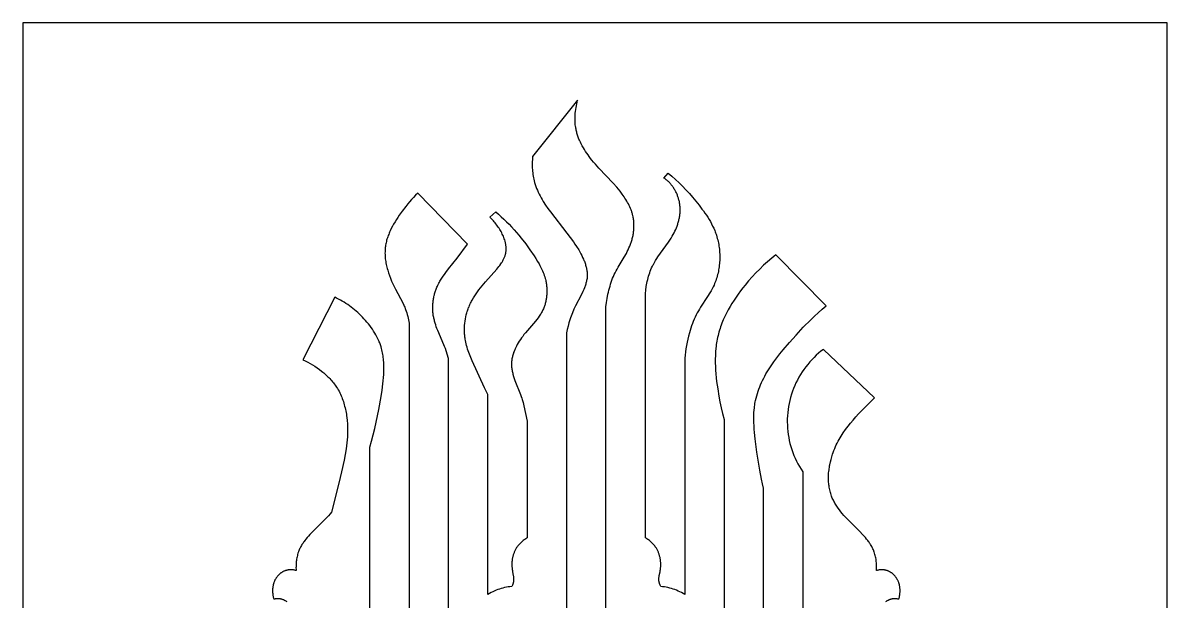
# Model space of a CAD drawing. Header units: millimetres. Extents: x 2992 to 3992, y 321 to 2321.
# Drawn here: x 2992 to 3992, y 1815 to 2321 of the extents above; entities that cross this region are included whole.
import ezdxf

# ---------------------------------------------------------------- set-up
doc = ezdxf.new("R2010")
doc.units = ezdxf.units.MM
doc.layers.add('Layer 05', color=12, linetype='Continuous', true_color=0xde0000)

msp = doc.modelspace()

# ---------------------------------------------------------------- linework, layer by layer
at = {"layer": 'Layer 05'}
msp.add_lwpolyline([(2992.1, 320.6), (3992.1, 320.6), (3992.1, 2320.6), (2992.1, 2320.6)], close=True, dxfattribs=at)
for points in [[(3476.9, 2252.8), (3437.6, 2203.5)], [(3501.7, 2072.2), (3502.2, 2075.9), (3502.8, 2079.5), (3503.4, 2083.1), (3503.8, 2084.9), (3504.2, 2086.7), (3504.7, 2088.5), (3505.2, 2090.2), (3505.7, 2092), (3506.2, 2093.7), (3506.9, 2095.4), (3507.5, 2097.1), (3508.2, 2098.8), (3508.9, 2100.4), (3509.7, 2102), (3510.5, 2103.6), (3511.4, 2105.1), (3512.2, 2106.7), (3517.7, 2115.7), (3519.5, 2118.8), (3520.3, 2120.4), (3521.1, 2122), (3521.8, 2123.6), (3522.5, 2125.2), (3522.9, 2126), (3523.2, 2126.9), (3523.5, 2127.7), (3523.8, 2128.5), (3524, 2129.4), (3524.3, 2130.2), (3524.5, 2131.1), (3524.7, 2131.9), (3524.9, 2132.8), (3525.1, 2133.6), (3525.3, 2134.5), (3525.5, 2135.4), (3525.6, 2136.2), (3525.7, 2137.1), (3525.8, 2138), (3525.9, 2138.8), (3526, 2139.7), (3526.1, 2140.6), (3526.1, 2141.5), (3526.1, 2142.4), (3526.1, 2143.2), (3526.1, 2144.1), (3526.1, 2145), (3526.1, 2145.9), (3526, 2146.7), (3525.9, 2147.6), (3525.8, 2148.4), (3525.7, 2149.3), (3525.5, 2150.2), (3525.4, 2151), (3525.2, 2151.9), (3525, 2152.7), (3524.8, 2153.4), (3524.6, 2154.1), (3524.4, 2154.8), (3524.2, 2155.5), (3524, 2156.2), (3523.7, 2156.9), (3523.2, 2158.2), (3522.6, 2159.5), (3522, 2160.9), (3521.3, 2162.2), (3520.6, 2163.4), (3519.9, 2164.7), (3519.1, 2166), (3518.3, 2167.2), (3517.5, 2168.4), (3516.7, 2169.6), (3515.8, 2170.8), (3514, 2173.2), (3512.5, 2175), (3511.1, 2176.7), (3508, 2180.2), (3495.4, 2193.5), (3492.4, 2196.9), (3490.9, 2198.7), (3489.4, 2200.5), (3488.2, 2202), (3487.1, 2203.5), (3486, 2205), (3484.9, 2206.5), (3483.8, 2208.1), (3482.8, 2209.7), (3481.9, 2211.3), (3480.9, 2212.9), (3480.1, 2214.6), (3479.3, 2216.3), (3478.5, 2218), (3478.1, 2218.8), (3477.8, 2219.7), (3477.5, 2220.6), (3477.2, 2221.5), (3476.9, 2222.3), (3476.6, 2223.2), (3476.3, 2224.1), (3476.1, 2225), (3475.9, 2225.9), (3475.7, 2226.8), (3475.5, 2227.6), (3475.4, 2228.4), (3475.2, 2229.2), (3475.1, 2230), (3474.9, 2231.7), (3474.8, 2233.3), (3474.7, 2234.9), (3474.7, 2236.6), (3474.7, 2238.2), (3474.7, 2239.9), (3474.9, 2241.5), (3475, 2243.1), (3475.2, 2244.8), (3475.5, 2246.4), (3475.8, 2248), (3476.1, 2249.6), (3476.5, 2251.2), (3476.9, 2252.8)], [(3437.6, 2203.5), (3437.5, 2202.1), (3437.4, 2200.7), (3437.3, 2199.3), (3437.3, 2197.8), (3437.3, 2196.4), (3437.3, 2195), (3437.3, 2193.6), (3437.4, 2192.1), (3437.5, 2190.7), (3437.7, 2189.3), (3437.8, 2187.9), (3438, 2186.5), (3438.3, 2185.1), (3438.6, 2183.7), (3438.9, 2182.3), (3439.3, 2180.9), (3439.5, 2180.1), (3439.8, 2179.2), (3440.4, 2177.5), (3441, 2175.7), (3441.7, 2174.1), (3442.5, 2172.4), (3443.3, 2170.7), (3444.1, 2169.1), (3445, 2167.5), (3445.9, 2165.9), (3446.9, 2164.3), (3448.9, 2161.2), (3451, 2158.1), (3453.1, 2155.2), (3467.6, 2136.7), (3470.4, 2132.9), (3473.2, 2129), (3474.6, 2127), (3475.9, 2125), (3477.9, 2121.9), (3478.8, 2120.3), (3479.7, 2118.6), (3480.5, 2117), (3481.3, 2115.3), (3482.1, 2113.7), (3482.4, 2112.8), (3482.8, 2112), (3483.1, 2111.2), (3483.4, 2110.3), (3483.7, 2109.5), (3483.9, 2108.6), (3484.2, 2107.8), (3484.4, 2106.9), (3484.6, 2106.1), (3484.8, 2105.2), (3484.9, 2104.4), (3485, 2103.5), (3485.1, 2102.7), (3485.2, 2101.8), (3485.3, 2101), (3485.3, 2100.1), (3485.3, 2099.3), (3485.3, 2098.9), (3485.2, 2098.4), (3485.2, 2097.6), (3485.1, 2096.8), (3485, 2096), (3484.8, 2095.2), (3484.6, 2094.4), (3484.5, 2093.6), (3484.2, 2092.8), (3484, 2092), (3483.7, 2091.2), (3483.5, 2090.3), (3483.2, 2089.5), (3482.9, 2088.8), (3482.2, 2087.2), (3481.5, 2085.6), (3480, 2082.4), (3475.1, 2073), (3473.7, 2070), (3472.4, 2067), (3471.8, 2065.4), (3471.3, 2063.9), (3470.7, 2062.4), (3470.2, 2060.8), (3469.3, 2058), (3468.6, 2055.2), (3467.9, 2052.3), (3467.3, 2049.5)], [(3536.1, 2083.7), (3536.5, 2086.8), (3536.9, 2089.8), (3537.5, 2092.9), (3537.8, 2094.4), (3538.2, 2095.9), (3538.5, 2097.5), (3538.9, 2098.9), (3539.4, 2100.4), (3539.9, 2101.9), (3540.4, 2103.3), (3541, 2104.8), (3541.6, 2106.2), (3542.2, 2107.6), (3542.6, 2108.5), (3543.1, 2109.3), (3544, 2111), (3545, 2112.7), (3546.1, 2114.3), (3547.1, 2116), (3556.4, 2128.8), (3557.5, 2130.5), (3558.6, 2132.1), (3559.6, 2133.9), (3560.4, 2135.3), (3561.2, 2136.8), (3561.9, 2138.3), (3562.6, 2139.8), (3563.2, 2141.3), (3563.8, 2142.8), (3564.4, 2144.4), (3564.6, 2145.2), (3564.9, 2146), (3565.1, 2146.8), (3565.3, 2147.6), (3565.5, 2148.4), (3565.7, 2149.2), (3565.8, 2150), (3566, 2150.8), (3566.1, 2151.6), (3566.2, 2152.4), (3566.3, 2153.2), (3566.4, 2154.1), (3566.4, 2154.9), (3566.5, 2155.7), (3566.5, 2156.5), (3566.5, 2157.3), (3566.5, 2158.2), (3566.5, 2159), (3566.4, 2159.7), (3566.3, 2160.5), (3566.3, 2161.2), (3566.2, 2161.9), (3566, 2162.7), (3565.9, 2163.4), (3565.8, 2164.2), (3565.6, 2164.9), (3565.4, 2165.6), (3565.2, 2166.3), (3565, 2167.1), (3564.8, 2167.8), (3564.6, 2168.5), (3564.3, 2169.2), (3564.1, 2169.9), (3563.8, 2170.6), (3563.5, 2171.3), (3563.2, 2171.9), (3562.8, 2172.6), (3562.5, 2173.3), (3562.2, 2173.9), (3561.8, 2174.6), (3561.4, 2175.2), (3561, 2175.9), (3560.6, 2176.5), (3560.2, 2177.1), (3559.8, 2177.7), (3559.3, 2178.3), (3558.8, 2178.8), (3558.4, 2179.4), (3557.9, 2180), (3557.4, 2180.5), (3556.8, 2181.1), (3556.2, 2181.7), (3555.6, 2182.2), (3555, 2182.8), (3554.3, 2183.3), (3553.7, 2183.8), (3553, 2184.3), (3552.3, 2184.8)], [(3552.3, 2184.8), (3556, 2189.2)], [(3556, 2189.2), (3559.3, 2186.4), (3562.5, 2183.6), (3565.6, 2180.6), (3568.7, 2177.6), (3571.6, 2174.5), (3574.6, 2171.3), (3577.4, 2168), (3580.2, 2164.7), (3583, 2161.2), (3585.6, 2157.7), (3586.9, 2156), (3588.2, 2154.1), (3589.5, 2152.3), (3590.6, 2150.5), (3591.8, 2148.6), (3592.9, 2146.7), (3593.9, 2144.8), (3594.9, 2142.8), (3595.8, 2140.8), (3596.7, 2138.8), (3597.1, 2137.8), (3597.5, 2136.8), (3597.9, 2135.7), (3598.2, 2134.7), (3598.6, 2133.4), (3599, 2132), (3599.3, 2130.7), (3599.6, 2129.3), (3599.9, 2128), (3600.2, 2126.6), (3600.4, 2125.2), (3600.6, 2123.9), (3600.8, 2122.5), (3600.9, 2121.1), (3601, 2119.7), (3601.1, 2118.3), (3601.1, 2116.9), (3601.1, 2115.5), (3601.1, 2114.1), (3601.1, 2112.7), (3601, 2111.3), (3600.9, 2109.9), (3600.7, 2108.5), (3600.6, 2107.1), (3600.4, 2105.7), (3600.1, 2104.4), (3599.9, 2103), (3599.6, 2101.6), (3599.2, 2100.3), (3598.9, 2099), (3598.5, 2097.6), (3598.1, 2096.3), (3597.6, 2095), (3597.1, 2093.7), (3596.6, 2092.5), (3596.1, 2091.2), (3595.3, 2089.5), (3594.4, 2087.8), (3593.5, 2086.1), (3592.5, 2084.5), (3590.5, 2081.3), (3584.3, 2071.7), (3583.3, 2070.1), (3582.4, 2068.5), (3581.5, 2066.8), (3580.6, 2065.1), (3579.7, 2063.2), (3578.8, 2061.3), (3578, 2059.4), (3577.2, 2057.4), (3576.5, 2055.4), (3575.9, 2053.4), (3574.7, 2049.3), (3573.9, 2046.6), (3573.2, 2043.8), (3572.6, 2041.1), (3572.1, 2038.3), (3571.6, 2035.5), (3571.1, 2032.7), (3570.8, 2029.9), (3570.5, 2027.1)], [(3337.2, 2171.5), (3335.3, 2169.7), (3333.5, 2167.9), (3331.8, 2166), (3330.1, 2164), (3328.4, 2162.1), (3326.8, 2160), (3323.6, 2155.8), (3321, 2152.2), (3319.7, 2150.3), (3318.5, 2148.4), (3317.3, 2146.5), (3316.1, 2144.5), (3315.1, 2142.6), (3314, 2140.6), (3313.1, 2138.5), (3312.6, 2137.5), (3312.2, 2136.5), (3311.8, 2135.5), (3311.4, 2134.5), (3311, 2133.4), (3310.7, 2132.4), (3310.3, 2131.3), (3310, 2130.3), (3309.8, 2129.3), (3309.5, 2128.2), (3309.3, 2127.1), (3309.1, 2126.1), (3308.9, 2125), (3308.8, 2123.9), (3308.7, 2122.7), (3308.6, 2121.5), (3308.6, 2120.3), (3308.5, 2119.1), (3308.6, 2117.9), (3308.6, 2116.6), (3308.7, 2115.4), (3308.8, 2114.2), (3309, 2112.9), (3309.2, 2111.7), (3309.4, 2110.5), (3309.6, 2109.2), (3309.9, 2108), (3310.2, 2106.8), (3310.5, 2105.6), (3310.9, 2104.3), (3311.6, 2101.9), (3312.4, 2099.5), (3313.4, 2097.1), (3314.3, 2094.7), (3315.4, 2092.3), (3316.5, 2090), (3317.6, 2087.7), (3324, 2075.7), (3324.9, 2073.7), (3325.4, 2072.7), (3325.8, 2071.7), (3326.2, 2070.7), (3326.6, 2069.7), (3327.1, 2068.3), (3327.6, 2066.8), (3328, 2065.3), (3328.4, 2063.8), (3328.8, 2062.3), (3329.1, 2060.8), (3329.4, 2059.3), (3329.7, 2057.7)], [(3380.7, 2126.9), (3337.2, 2171.5)], [(3398.5, 1995.4), (3395.6, 2001.3), (3384.8, 2025), (3383.6, 2027.9), (3382.4, 2030.8), (3381.8, 2032.3), (3381.3, 2033.7), (3380.8, 2035.2), (3380.3, 2036.7), (3379.9, 2038.2), (3379.5, 2039.7), (3379.1, 2041.2), (3378.8, 2042.7), (3378.6, 2043.7), (3378.5, 2044.6), (3378.4, 2045.5), (3378.3, 2046.4), (3378.2, 2047.4), (3378.1, 2048.3), (3378.1, 2049.2), (3378, 2050.2), (3378, 2051.1), (3378, 2052.1), (3378, 2053), (3378, 2054), (3378.1, 2055.8), (3378.3, 2057.7), (3378.6, 2059.6), (3378.9, 2061.5), (3379.2, 2063.3), (3379.6, 2065.1), (3380.1, 2067), (3380.4, 2067.9), (3380.7, 2068.7), (3381, 2069.6), (3381.3, 2070.5), (3381.6, 2071.4), (3382, 2072.2), (3382.4, 2073.2), (3382.8, 2074.2), (3383.3, 2075.2), (3383.8, 2076.2), (3384.2, 2077.1), (3384.8, 2078.1), (3385.8, 2079.9), (3387, 2081.8), (3388.2, 2083.6), (3389.4, 2085.3), (3390.7, 2087.1), (3392.1, 2088.8), (3393.5, 2090.5), (3396.4, 2093.9), (3406.2, 2105.1), (3407.2, 2106.2), (3408, 2107.3), (3408.9, 2108.4), (3409.7, 2109.6), (3410.5, 2110.7), (3410.9, 2111.3), (3411.2, 2111.9), (3411.6, 2112.5), (3411.9, 2113.1), (3412.2, 2113.7), (3412.5, 2114.3), (3412.8, 2114.9), (3413, 2115.5), (3413.3, 2116.1), (3413.5, 2116.7), (3413.7, 2117.3), (3413.9, 2118), (3414, 2118.3), (3414, 2118.6), (3414.1, 2118.9), (3414.2, 2119.2), (3414.3, 2119.7), (3414.3, 2120.2), (3414.4, 2120.7), (3414.4, 2121.2), (3414.5, 2121.7), (3414.5, 2122.3), (3414.5, 2122.8), (3414.5, 2123.3), (3414.5, 2123.8), (3414.4, 2124.3), (3414.4, 2124.8), (3414.3, 2125.4), (3414.3, 2125.9), (3414.2, 2126.4), (3414.1, 2126.9), (3414, 2127.5), (3413.9, 2128), (3413.8, 2128.5), (3413.6, 2129), (3413.5, 2129.6), (3413.2, 2130.6), (3412.8, 2131.7), (3412.4, 2132.7), (3412, 2133.8), (3411.6, 2134.8), (3411.1, 2135.8), (3410.6, 2136.9), (3410, 2137.9), (3409.4, 2138.9), (3408.8, 2139.9), (3408.2, 2140.9), (3407.6, 2141.8), (3406.9, 2142.8), (3406.2, 2143.7), (3405.5, 2144.7), (3404.8, 2145.6), (3404.1, 2146.4), (3403.4, 2147.3), (3402.6, 2148.1), (3401.9, 2148.9), (3401.1, 2149.7), (3400.3, 2150.5)], [(3400.3, 2150.5), (3405.4, 2155.2)], [(3405.4, 2155.2), (3407.8, 2153.1), (3410.2, 2151), (3412.5, 2148.8), (3414.8, 2146.6), (3417.1, 2144.3), (3419.2, 2142), (3421.4, 2139.6), (3423.5, 2137.2), (3425.5, 2134.8), (3427.6, 2132.3), (3431.5, 2127.2), (3435.2, 2121.9), (3438.8, 2116.6), (3440.3, 2114.3), (3441.8, 2111.9), (3443.2, 2109.6), (3443.8, 2108.4), (3444.5, 2107.2), (3445.1, 2105.9), (3445.7, 2104.7), (3446.3, 2103.5), (3446.8, 2102.2), (3447.3, 2100.9), (3447.8, 2099.6), (3448.2, 2098.3), (3448.6, 2097), (3448.8, 2096.2), (3449, 2095.3), (3449.2, 2094.5), (3449.3, 2093.7), (3449.5, 2092.8), (3449.6, 2092), (3449.7, 2091.1), (3449.8, 2090.3), (3449.9, 2089.4), (3449.9, 2088.6), (3450, 2087.7), (3450, 2086.9), (3450, 2086), (3450, 2085.2), (3450, 2084.3), (3450, 2083.5), (3449.9, 2082.6), (3449.8, 2081.8), (3449.8, 2080.9), (3449.6, 2080.1), (3449.5, 2079.2), (3449.4, 2078.4), (3449.2, 2077.6), (3449, 2076.7), (3448.9, 2075.9), (3448.6, 2075.1), (3448.4, 2074.3), (3448.2, 2073.5), (3447.9, 2072.7), (3447.6, 2072), (3447.3, 2071.2), (3447, 2070.4), (3446.6, 2069.6), (3446.2, 2068.8), (3445.8, 2067.9), (3445.3, 2067.1), (3444.9, 2066.3), (3444.4, 2065.6), (3443.9, 2064.8), (3443.4, 2064), (3442.3, 2062.5), (3441.2, 2061), (3440, 2059.6), (3431.3, 2049.4), (3430, 2047.9), (3428.9, 2046.3), (3427.8, 2044.9), (3426.9, 2043.5), (3425.9, 2042.1), (3425, 2040.6), (3424.2, 2039.1), (3423.4, 2037.6), (3422.6, 2036.1), (3422.3, 2035.3), (3421.9, 2034.6), (3421.6, 2033.8), (3421.3, 2033), (3421, 2032.2), (3420.8, 2031.5), (3420.5, 2030.7), (3420.3, 2029.9), (3420.1, 2029.1), (3419.9, 2028.3), (3419.7, 2027.5), (3419.5, 2026.7), (3419.4, 2025.9), (3419.3, 2025.1), (3419.2, 2024.3), (3419.1, 2023.5), (3419.1, 2022.8), (3419.1, 2022), (3419.1, 2021.1), (3419.1, 2020.2), (3419.2, 2019.3), (3419.3, 2018.4), (3419.4, 2017.5), (3419.6, 2016.6), (3419.8, 2015.7), (3419.9, 2014.9), (3420.2, 2014), (3420.4, 2013.1), (3420.9, 2011.3), (3421.5, 2009.5), (3422.1, 2007.8), (3427, 1995.4), (3427.6, 1993.6), (3428, 1992.3), (3428.4, 1991), (3429.2, 1988.3), (3429.9, 1985.6), (3432.9, 1972.1)], [(3364.1, 2026.9), (3362, 2033.6), (3361.3, 2035.8), (3360.7, 2037.4), (3360, 2039), (3354.6, 2051.5), (3354, 2053.1), (3353.4, 2054.7), (3352.9, 2056.3), (3352.3, 2057.9), (3351.9, 2059.6), (3351.7, 2060.4), (3351.5, 2061.2), (3351.3, 2062.1), (3351.1, 2062.9), (3351, 2063.8), (3350.8, 2064.6), (3350.7, 2065.5), (3350.6, 2066.3), (3350.5, 2067.2), (3350.5, 2068.1), (3350.4, 2068.9), (3350.4, 2069.8), (3350.4, 2070.7), (3350.3, 2071.5), (3350.4, 2072.4), (3350.4, 2073.3), (3350.4, 2074.1), (3350.5, 2075), (3350.6, 2075.9), (3350.6, 2076.8), (3350.7, 2077.6), (3350.9, 2078.5), (3351, 2079.3), (3351.1, 2080.2), (3351.3, 2081), (3351.5, 2081.9), (3351.7, 2082.7), (3351.9, 2083.6), (3352.1, 2084.4), (3352.4, 2085.2), (3352.7, 2086), (3352.9, 2086.8), (3353.2, 2087.6), (3353.5, 2088.4), (3353.9, 2089.4), (3354.3, 2090.3), (3354.7, 2091.2), (3355.2, 2092.1), (3355.6, 2092.9), (3356.1, 2093.8), (3356.6, 2094.7), (3357.1, 2095.5), (3358.2, 2097.2), (3359.3, 2098.9), (3360.5, 2100.5), (3361.7, 2102.1), (3364.1, 2105.3), (3371.7, 2114.7), (3380.7, 2126.9)], [(3650.2, 2117.6), (3646.5, 2114.7), (3642.9, 2111.6), (3639.4, 2108.5), (3636, 2105.2), (3632.7, 2101.9), (3629.4, 2098.4), (3626.3, 2094.8), (3623.3, 2091.2), (3621.2, 2088.6), (3619.2, 2086), (3617.3, 2083.3), (3615.4, 2080.6), (3613.6, 2077.9), (3611.8, 2075.1), (3610.1, 2072.3), (3608.5, 2069.4), (3607, 2066.5), (3605.6, 2063.6), (3604.2, 2060.7), (3603, 2057.7), (3602.4, 2056.1), (3601.9, 2054.6), (3601.4, 2053.1), (3600.9, 2051.6), (3600.4, 2050), (3600, 2048.5), (3599.6, 2046.9), (3599.2, 2045.4), (3598.9, 2043.8), (3598.6, 2042.2), (3598.3, 2040.7), (3598.1, 2039.1), (3597.9, 2037.5), (3597.7, 2035.9), (3597.4, 2032.7), (3597.3, 2029.5), (3597.2, 2026.3), (3597.2, 2023.1), (3597.3, 2019.9), (3597.5, 2016.6), (3597.7, 2013.4), (3598, 2010.1), (3598.4, 2006.9), (3599.3, 2000.5), (3600.4, 1994.1), (3601.3, 1988.9), (3602.4, 1983.8), (3603.6, 1978.7), (3604.9, 1973.7)], [(3694.2, 2073), (3650.2, 2117.6)], [(3264.7, 2080.6), (3236.7, 2025.9)], [(3295.3, 1949.3), (3296.8, 1954.7), (3298.3, 1960.1), (3299.7, 1965.6), (3300.9, 1971.1), (3303.2, 1982.3), (3305.1, 1993.7), (3306, 1999.2), (3306.7, 2004.7), (3307, 2007.5), (3307.3, 2010.2), (3307.4, 2013), (3307.6, 2015.7), (3307.6, 2018.4), (3307.6, 2021.2), (3307.5, 2022.5), (3307.4, 2023.8), (3307.3, 2025.2), (3307.2, 2026.5), (3307, 2027.9), (3306.9, 2029.2), (3306.7, 2030.5), (3306.4, 2031.8), (3306.1, 2033.1), (3305.8, 2034.4), (3305.5, 2035.7), (3305.1, 2037), (3304.8, 2037.9), (3304.5, 2038.8), (3304.2, 2039.7), (3303.9, 2040.6), (3303.5, 2041.5), (3303.1, 2042.3), (3302.3, 2044.1), (3301.5, 2045.8), (3300.6, 2047.5), (3299.6, 2049.2), (3298.6, 2050.9), (3297.5, 2052.5), (3296.4, 2054.1), (3295.2, 2055.7), (3294, 2057.3), (3292.8, 2058.8), (3291.5, 2060.3), (3290.2, 2061.7), (3288.9, 2063.1), (3287.5, 2064.5), (3286.2, 2065.8), (3284.8, 2067.1), (3283.4, 2068.3), (3281.9, 2069.6), (3280.5, 2070.7), (3279, 2071.9), (3277.5, 2073), (3276, 2074.1), (3274.4, 2075.1), (3272.8, 2076.1), (3271.2, 2077.1), (3269.6, 2078), (3268, 2078.9), (3266.3, 2079.8), (3264.7, 2080.6)], [(3536.1, 1870), (3536.1, 2083.7)], [(3501.7, 1411.7), (3501.7, 2072.2)], [(3639.3, 1913.5), (3638.4, 1917.4), (3637.5, 1921.3), (3636, 1929.1), (3633.6, 1945.1), (3632, 1956.5), (3631.5, 1962.2), (3631.2, 1965.1), (3631.1, 1967.9), (3630.9, 1970.8), (3630.9, 1973.6), (3630.9, 1976.5), (3631, 1979.3), (3631.2, 1982.1), (3631.4, 1983.5), (3631.5, 1984.8), (3631.7, 1986.2), (3631.9, 1987.6), (3632.2, 1989), (3632.4, 1990.3), (3632.9, 1992.3), (3633.4, 1994.3), (3634, 1996.3), (3634.6, 1998.2), (3635.3, 2000.2), (3636, 2002.1), (3636.8, 2004), (3637.7, 2005.9), (3638.6, 2007.8), (3639.5, 2009.7), (3640.5, 2011.5), (3641.5, 2013.4), (3642.6, 2015.2), (3643.7, 2017), (3646, 2020.6), (3648.4, 2024.1), (3651, 2027.6), (3653.6, 2031), (3656.4, 2034.4), (3662, 2041), (3667.8, 2047.4), (3674.1, 2054.2), (3680.6, 2060.7), (3683.9, 2063.9), (3687.2, 2067), (3690.6, 2070), (3694.2, 2073)], [(3329.7, 2057.7), (3329.7, 1364.4)], [(3467.3, 2049.5), (3467.3, 1371.6)], [(3691.8, 2034.9), (3689.6, 2033.2), (3687.5, 2031.5), (3685.5, 2029.7), (3683.5, 2027.8), (3681.6, 2025.9), (3679.8, 2023.9), (3678, 2021.8), (3676.3, 2019.6), (3674.7, 2017.4), (3673.1, 2015.2), (3671.7, 2012.9), (3670.3, 2010.5), (3669, 2008.1), (3667.7, 2005.7), (3666.6, 2003.2), (3665.6, 2000.7), (3664.6, 1998.2), (3663.7, 1995.6), (3663, 1992.9), (3662.3, 1990.3), (3661.7, 1987.6), (3661.2, 1985), (3660.8, 1982.3), (3660.5, 1979.6), (3660.2, 1976.8), (3660.1, 1974.1), (3660.1, 1971.4), (3660.2, 1968.7), (3660.3, 1965.9), (3660.6, 1963.2), (3660.9, 1960.5), (3661.4, 1957.8), (3661.9, 1955.1), (3662.5, 1952.5), (3663.2, 1949.9), (3664.1, 1947.3), (3665, 1944.7), (3666, 1942.1), (3667, 1939.6), (3668.2, 1937.2), (3669.4, 1934.7), (3670.8, 1932.4), (3672.2, 1930), (3673.7, 1927.7)], [(3736.3, 1992.6), (3691.8, 2034.9)], [(3236.7, 2025.9), (3238.8, 2024.9), (3241, 2023.8), (3243.1, 2022.6), (3245.2, 2021.4), (3247.3, 2020.1), (3249.3, 2018.7), (3251.3, 2017.3), (3253.2, 2015.8), (3254.2, 2015.1), (3255.1, 2014.3), (3256, 2013.5), (3256.9, 2012.7), (3257.8, 2011.9), (3258.7, 2011), (3259.5, 2010.2), (3260.4, 2009.3), (3261.2, 2008.4), (3262, 2007.5), (3262.7, 2006.6), (3263.5, 2005.6), (3264.2, 2004.7), (3264.9, 2003.7), (3265.6, 2002.7), (3266.3, 2001.7), (3267, 2000.6), (3267.7, 1999.4), (3268.4, 1998.2), (3269, 1996.9), (3269.6, 1995.7), (3270.2, 1994.4), (3270.7, 1993.1), (3271.2, 1991.8), (3271.7, 1990.5), (3272.2, 1989.2), (3272.6, 1987.9), (3273, 1986.5), (3273.3, 1985.2), (3273.7, 1983.8), (3274, 1982.4), (3274.3, 1981), (3274.5, 1979.7), (3274.8, 1978.3), (3275, 1976.9), (3275.2, 1975.4), (3275.5, 1972.6), (3275.7, 1969.8), (3275.8, 1966.9), (3275.9, 1964.1), (3275.8, 1961.2), (3275.7, 1958.4), (3275.5, 1955.8), (3275.3, 1953.2), (3275, 1950.6), (3274.7, 1948), (3273.8, 1942.9), (3272.9, 1937.9), (3270.6, 1927.8), (3268.2, 1917.8), (3261.8, 1892.5)], [(3364.1, 1411.8), (3364.1, 2026.9)], [(3570.5, 2027.1), (3570.5, 1820.6)], [(3398.5, 1820.6), (3398.5, 1995.4)], [(3738.2, 1841.5), (3738.2, 1842.6), (3738.2, 1843.7), (3738.2, 1844.8), (3738.2, 1845.9), (3738.1, 1847), (3738, 1848.1), (3737.9, 1849.2), (3737.8, 1850.3), (3737.7, 1851.4), (3737.5, 1852.4), (3737.3, 1853.5), (3737, 1854.6), (3736.7, 1855.6), (3736.4, 1856.7), (3736.1, 1857.7), (3735.9, 1858.2), (3735.7, 1858.7), (3735.4, 1859.5), (3735, 1860.3), (3734.7, 1861.1), (3734.3, 1861.8), (3733.9, 1862.6), (3733.5, 1863.3), (3733, 1864.1), (3732.6, 1864.8), (3732.1, 1865.5), (3731.6, 1866.2), (3731.1, 1866.9), (3730.6, 1867.6), (3729.5, 1869), (3728.4, 1870.3), (3727.2, 1871.6), (3726, 1873), (3723.5, 1875.5), (3715.4, 1883.6), (3712.4, 1886.6), (3711, 1888.1), (3709.6, 1889.7), (3708.2, 1891.2), (3706.9, 1892.8), (3705.7, 1894.4), (3704.5, 1896.1), (3703.9, 1896.9), (3703.3, 1897.8), (3702.8, 1898.6), (3702.3, 1899.5), (3701.8, 1900.3), (3701.3, 1901.2), (3700.8, 1902.1), (3700.4, 1903), (3699.9, 1903.9), (3699.5, 1904.8), (3699.2, 1905.7), (3698.8, 1906.6), (3698.4, 1907.7), (3698.1, 1908.8), (3697.8, 1909.8), (3697.5, 1910.9), (3697.2, 1912), (3697, 1913.1), (3696.8, 1914.3), (3696.6, 1915.4), (3696.5, 1916.5), (3696.4, 1917.7), (3696.3, 1918.8), (3696.2, 1920), (3696.2, 1921.2), (3696.2, 1922.3), (3696.2, 1923.5), (3696.2, 1924.7), (3696.3, 1925.8), (3696.3, 1927), (3696.4, 1928.2), (3696.6, 1929.4), (3696.7, 1930.5), (3696.9, 1931.7), (3697.1, 1932.9), (3697.3, 1934), (3697.8, 1936.4), (3698.4, 1938.7), (3699, 1940.9), (3699.7, 1943.2), (3700.3, 1944.8), (3700.9, 1946.5), (3701.6, 1948.1), (3702.3, 1949.8), (3703, 1951.3), (3703.8, 1952.9), (3704.6, 1954.5), (3705.5, 1956), (3706.3, 1957.5), (3707.2, 1959), (3708.2, 1960.5), (3709.1, 1962), (3711.1, 1964.9), (3713.2, 1967.7), (3715.4, 1970.4), (3717.6, 1973.1), (3719.9, 1975.8), (3722.3, 1978.4), (3727.2, 1983.6), (3736.3, 1992.6)], [(3432.9, 1972.1), (3432.9, 1870)], [(3604.9, 1973.7), (3604.9, 1371.6)], [(3295.3, 1414.1), (3295.3, 1949.3)], [(3673.7, 1927.7), (3673.7, 1508.4)], [(3639.3, 1411), (3639.3, 1913.5)], [(3261.8, 1892.5), (3260.5, 1890.9), (3259.1, 1889.4), (3256.4, 1886.4), (3253.5, 1883.5), (3245.4, 1875.5), (3243, 1873), (3241.8, 1871.6), (3240.6, 1870.3), (3239.5, 1869), (3238.4, 1867.6), (3237.9, 1866.9), (3237.4, 1866.2), (3236.9, 1865.5), (3236.4, 1864.8), (3235.9, 1864.1), (3235.5, 1863.3), (3235.1, 1862.6), (3234.7, 1861.8), (3234.3, 1861.1), (3233.9, 1860.3), (3233.6, 1859.5), (3233.3, 1858.7), (3233.1, 1858.2), (3232.9, 1857.7), (3232.5, 1856.7), (3232.2, 1855.6), (3232, 1854.6), (3231.7, 1853.5), (3231.5, 1852.4), (3231.3, 1851.4), (3231.2, 1850.3), (3231, 1849.2), (3230.9, 1848.1), (3230.8, 1847), (3230.8, 1845.9), (3230.8, 1844.8), (3230.7, 1843.7), (3230.8, 1842.6), (3230.8, 1841.5)], [(3432.9, 1870), (3432.2, 1869.6), (3431.5, 1869.2), (3430.8, 1868.7), (3430.1, 1868.2), (3429.4, 1867.7), (3428.8, 1867.1), (3428.1, 1866.6), (3427.5, 1866), (3426.9, 1865.4), (3426.3, 1864.8), (3425.7, 1864.2), (3425.2, 1863.6), (3424.6, 1862.9), (3424.4, 1862.6), (3424.1, 1862.3), (3423.9, 1861.9), (3423.6, 1861.6), (3423.4, 1861.2), (3423.2, 1860.9), (3422.9, 1860.3), (3422.6, 1859.8), (3422.3, 1859.3), (3422, 1858.7), (3421.7, 1858.2), (3421.5, 1857.6), (3421.3, 1857), (3421.1, 1856.4), (3420.9, 1855.8), (3420.7, 1855.3), (3420.5, 1854.7), (3420.3, 1854.1), (3420.2, 1853.5), (3420.1, 1852.8), (3419.9, 1852.2), (3419.8, 1851.6), (3419.7, 1851), (3419.7, 1850.4), (3419.6, 1849.8), (3419.5, 1849.1), (3419.5, 1848.5), (3419.5, 1847.9), (3419.5, 1847.2), (3419.4, 1846.6), (3419.5, 1846), (3419.5, 1845.3), (3419.5, 1844.7), (3419.6, 1844.1), (3419.6, 1843.5), (3419.7, 1842.8), (3419.8, 1842.2), (3419.9, 1841.6), (3420.1, 1840.4), (3420.7, 1837), (3420.8, 1836.4), (3420.9, 1835.9), (3421, 1835.3), (3421, 1834.7), (3421, 1834.5), (3421, 1834.2), (3421, 1833.9), (3421, 1833.6), (3421, 1833.3), (3421, 1833), (3421, 1832.8), (3421, 1832.5), (3420.9, 1832.2), (3420.9, 1831.8), (3420.8, 1831.5), (3420.8, 1831.2), (3420.7, 1830.9), (3420.6, 1830.6), (3420.5, 1830.2), (3420.4, 1829.9), (3420.3, 1829.6), (3420.2, 1829.3), (3420.1, 1829), (3419.9, 1828.7), (3419.7, 1828.1), (3419.4, 1827.5)], [(3549.6, 1827.5), (3549.3, 1828.1), (3549, 1828.7), (3548.9, 1829), (3548.8, 1829.3), (3548.7, 1829.6), (3548.6, 1829.9), (3548.5, 1830.2), (3548.4, 1830.6), (3548.3, 1830.9), (3548.2, 1831.2), (3548.1, 1831.5), (3548.1, 1831.8), (3548, 1832.2), (3548, 1832.5), (3548, 1832.8), (3547.9, 1833), (3547.9, 1833.3), (3547.9, 1833.6), (3547.9, 1833.9), (3547.9, 1834.2), (3547.9, 1834.5), (3548, 1834.7), (3548, 1835.3), (3548.1, 1835.9), (3548.1, 1836.4), (3548.2, 1837), (3548.9, 1840.4), (3549.1, 1841.6), (3549.2, 1842.2), (3549.3, 1842.8), (3549.3, 1843.5), (3549.4, 1844.1), (3549.5, 1844.7), (3549.5, 1845.3), (3549.5, 1846), (3549.5, 1846.6), (3549.5, 1847.2), (3549.5, 1847.9), (3549.5, 1848.5), (3549.4, 1849.1), (3549.4, 1849.8), (3549.3, 1850.4), (3549.2, 1851), (3549.1, 1851.6), (3549, 1852.2), (3548.9, 1852.8), (3548.8, 1853.5), (3548.6, 1854.1), (3548.5, 1854.7), (3548.3, 1855.3), (3548.1, 1855.8), (3547.9, 1856.4), (3547.7, 1857), (3547.5, 1857.6), (3547.2, 1858.2), (3547, 1858.7), (3546.7, 1859.3), (3546.4, 1859.8), (3546.1, 1860.3), (3545.8, 1860.9), (3545.6, 1861.2), (3545.3, 1861.6), (3545.1, 1861.9), (3544.8, 1862.3), (3544.6, 1862.6), (3544.3, 1862.9), (3543.8, 1863.6), (3543.3, 1864.2), (3542.7, 1864.8), (3542.1, 1865.4), (3541.5, 1866), (3540.9, 1866.6), (3540.2, 1867.1), (3539.6, 1867.7), (3538.9, 1868.2), (3538.2, 1868.7), (3537.5, 1869.2), (3536.8, 1869.6), (3536.1, 1870)], [(3230.8, 1841.5), (3230.2, 1841.6), (3229.7, 1841.7), (3229.1, 1841.8), (3228.5, 1841.9), (3228, 1842), (3227.4, 1842), (3226.8, 1842), (3226.2, 1842), (3225.6, 1842), (3225.3, 1842), (3225.1, 1842), (3224.8, 1842), (3224.5, 1842), (3224.2, 1841.9), (3223.9, 1841.9), (3223.6, 1841.8), (3223.3, 1841.8), (3223.1, 1841.7), (3222.8, 1841.7), (3222.5, 1841.6), (3222.2, 1841.5), (3221.9, 1841.5), (3221.7, 1841.4), (3221.3, 1841.2), (3220.9, 1841.1), (3220.5, 1840.9), (3220.1, 1840.8), (3219.7, 1840.6), (3219.4, 1840.4), (3219, 1840.2), (3218.7, 1840), (3218.3, 1839.8), (3218, 1839.5), (3217.6, 1839.3), (3217.3, 1839), (3217, 1838.8), (3216.6, 1838.5), (3216.3, 1838.2), (3216, 1837.9), (3215.7, 1837.6), (3215.4, 1837.3), (3215.1, 1837), (3214.8, 1836.7), (3214.6, 1836.4), (3214.3, 1836), (3214, 1835.7), (3213.8, 1835.4), (3213.5, 1835), (3213.3, 1834.7), (3213.1, 1834.3), (3212.8, 1833.9), (3212.6, 1833.6), (3212.4, 1833.2), (3212.2, 1832.8), (3212.1, 1832.4), (3211.9, 1832), (3211.7, 1831.5), (3211.5, 1831), (3211.3, 1830.5), (3211.2, 1830), (3211, 1829.6), (3210.9, 1829.1), (3210.8, 1828.6), (3210.7, 1828.1), (3210.6, 1827.6), (3210.5, 1827.1), (3210.4, 1826.6), (3210.4, 1826.1), (3210.3, 1825.6), (3210.3, 1825.1), (3210.3, 1824.6), (3210.3, 1824.1), (3210.3, 1823.5), (3210.3, 1823), (3210.3, 1822.5), (3210.3, 1822), (3210.4, 1821.5), (3210.4, 1821), (3210.5, 1820.5), (3210.5, 1820), (3210.6, 1819.5), (3210.7, 1819), (3210.8, 1818.5), (3210.9, 1818), (3211, 1817.6), (3211.3, 1816.6)], [(3757.7, 1816.6), (3757.9, 1817.6), (3758.1, 1818), (3758.2, 1818.5), (3758.3, 1819), (3758.3, 1819.5), (3758.4, 1820), (3758.5, 1820.5), (3758.5, 1821), (3758.6, 1821.5), (3758.6, 1822), (3758.7, 1822.5), (3758.7, 1823), (3758.7, 1823.5), (3758.7, 1824.1), (3758.7, 1824.6), (3758.7, 1825.1), (3758.6, 1825.6), (3758.6, 1826.1), (3758.5, 1826.6), (3758.5, 1827.1), (3758.4, 1827.6), (3758.3, 1828.1), (3758.2, 1828.6), (3758.1, 1829.1), (3757.9, 1829.6), (3757.8, 1830), (3757.6, 1830.5), (3757.5, 1831), (3757.3, 1831.5), (3757.1, 1832), (3756.9, 1832.4), (3756.7, 1832.8), (3756.5, 1833.2), (3756.3, 1833.6), (3756.1, 1833.9), (3755.9, 1834.3), (3755.7, 1834.7), (3755.4, 1835), (3755.2, 1835.4), (3754.9, 1835.7), (3754.7, 1836), (3754.4, 1836.4), (3754.1, 1836.7), (3753.9, 1837), (3753.6, 1837.3), (3753.3, 1837.6), (3753, 1837.9), (3752.7, 1838.2), (3752.3, 1838.5), (3752, 1838.8), (3751.7, 1839), (3751.4, 1839.3), (3751, 1839.5), (3750.7, 1839.8), (3750.3, 1840), (3749.9, 1840.2), (3749.6, 1840.4), (3749.2, 1840.6), (3748.8, 1840.8), (3748.5, 1840.9), (3748.1, 1841.1), (3747.7, 1841.2), (3747.3, 1841.4), (3747, 1841.5), (3746.8, 1841.5), (3746.5, 1841.6), (3746.2, 1841.7), (3745.9, 1841.7), (3745.6, 1841.8), (3745.3, 1841.8), (3745.1, 1841.9), (3744.8, 1841.9), (3744.5, 1842), (3744.2, 1842), (3743.9, 1842), (3743.6, 1842), (3743.3, 1842), (3742.8, 1842), (3742.2, 1842), (3741.6, 1842), (3741, 1842), (3740.4, 1841.9), (3739.9, 1841.8), (3739.3, 1841.7), (3738.7, 1841.6), (3738.2, 1841.5)], [(3419.4, 1827.5), (3417.8, 1827.3), (3416.3, 1827.1), (3414.7, 1826.8), (3413.1, 1826.5), (3411.6, 1826.1), (3410.1, 1825.7), (3408.6, 1825.2), (3407.1, 1824.7), (3405.6, 1824.2), (3404.1, 1823.5), (3402.7, 1822.9), (3401.2, 1822.2), (3399.9, 1821.4), (3398.5, 1820.6)], [(3570.5, 1820.6), (3569.1, 1821.4), (3567.7, 1822.2), (3566.3, 1822.9), (3564.9, 1823.5), (3563.4, 1824.2), (3561.9, 1824.7), (3560.4, 1825.2), (3558.9, 1825.7), (3557.4, 1826.1), (3555.8, 1826.5), (3554.3, 1826.8), (3552.7, 1827.1), (3551.1, 1827.3), (3549.6, 1827.5)], [(3211.3, 1816.6), (3211.7, 1816.7), (3212.1, 1816.8), (3212.5, 1816.8), (3213, 1816.9), (3213.4, 1817), (3213.8, 1817), (3214.3, 1817), (3214.7, 1817), (3215.1, 1817), (3215.6, 1817), (3216, 1817), (3216.5, 1816.9), (3216.7, 1816.9), (3216.9, 1816.9), (3217.1, 1816.8), (3217.3, 1816.8), (3217.5, 1816.7), (3217.7, 1816.7), (3217.9, 1816.6), (3218.1, 1816.6), (3218.5, 1816.5), (3218.8, 1816.4), (3219.2, 1816.2), (3219.5, 1816.1), (3219.8, 1816), (3220.2, 1815.8), (3220.5, 1815.6), (3220.8, 1815.5), (3221.1, 1815.3), (3221.4, 1815.1), (3221.8, 1814.9), (3222.1, 1814.7), (3222.7, 1814.3)], [(3746.3, 1814.3), (3746.9, 1814.7), (3747.2, 1814.9), (3747.5, 1815.1), (3747.8, 1815.3), (3748.2, 1815.5), (3748.5, 1815.6), (3748.8, 1815.8), (3749.1, 1816), (3749.5, 1816.1), (3749.8, 1816.2), (3750.1, 1816.4), (3750.5, 1816.5), (3750.8, 1816.6), (3751, 1816.6), (3751.2, 1816.7), (3751.4, 1816.7), (3751.7, 1816.8), (3751.9, 1816.8), (3752.1, 1816.9), (3752.3, 1816.9), (3752.5, 1816.9), (3752.9, 1817), (3753.4, 1817), (3753.8, 1817), (3754.3, 1817), (3754.7, 1817), (3755.1, 1817), (3755.6, 1817), (3756, 1816.9), (3756.4, 1816.8), (3756.9, 1816.8), (3757.3, 1816.7), (3757.7, 1816.6)]]:
    msp.add_lwpolyline(points, dxfattribs=at)

doc.saveas('drawing.dxf')
